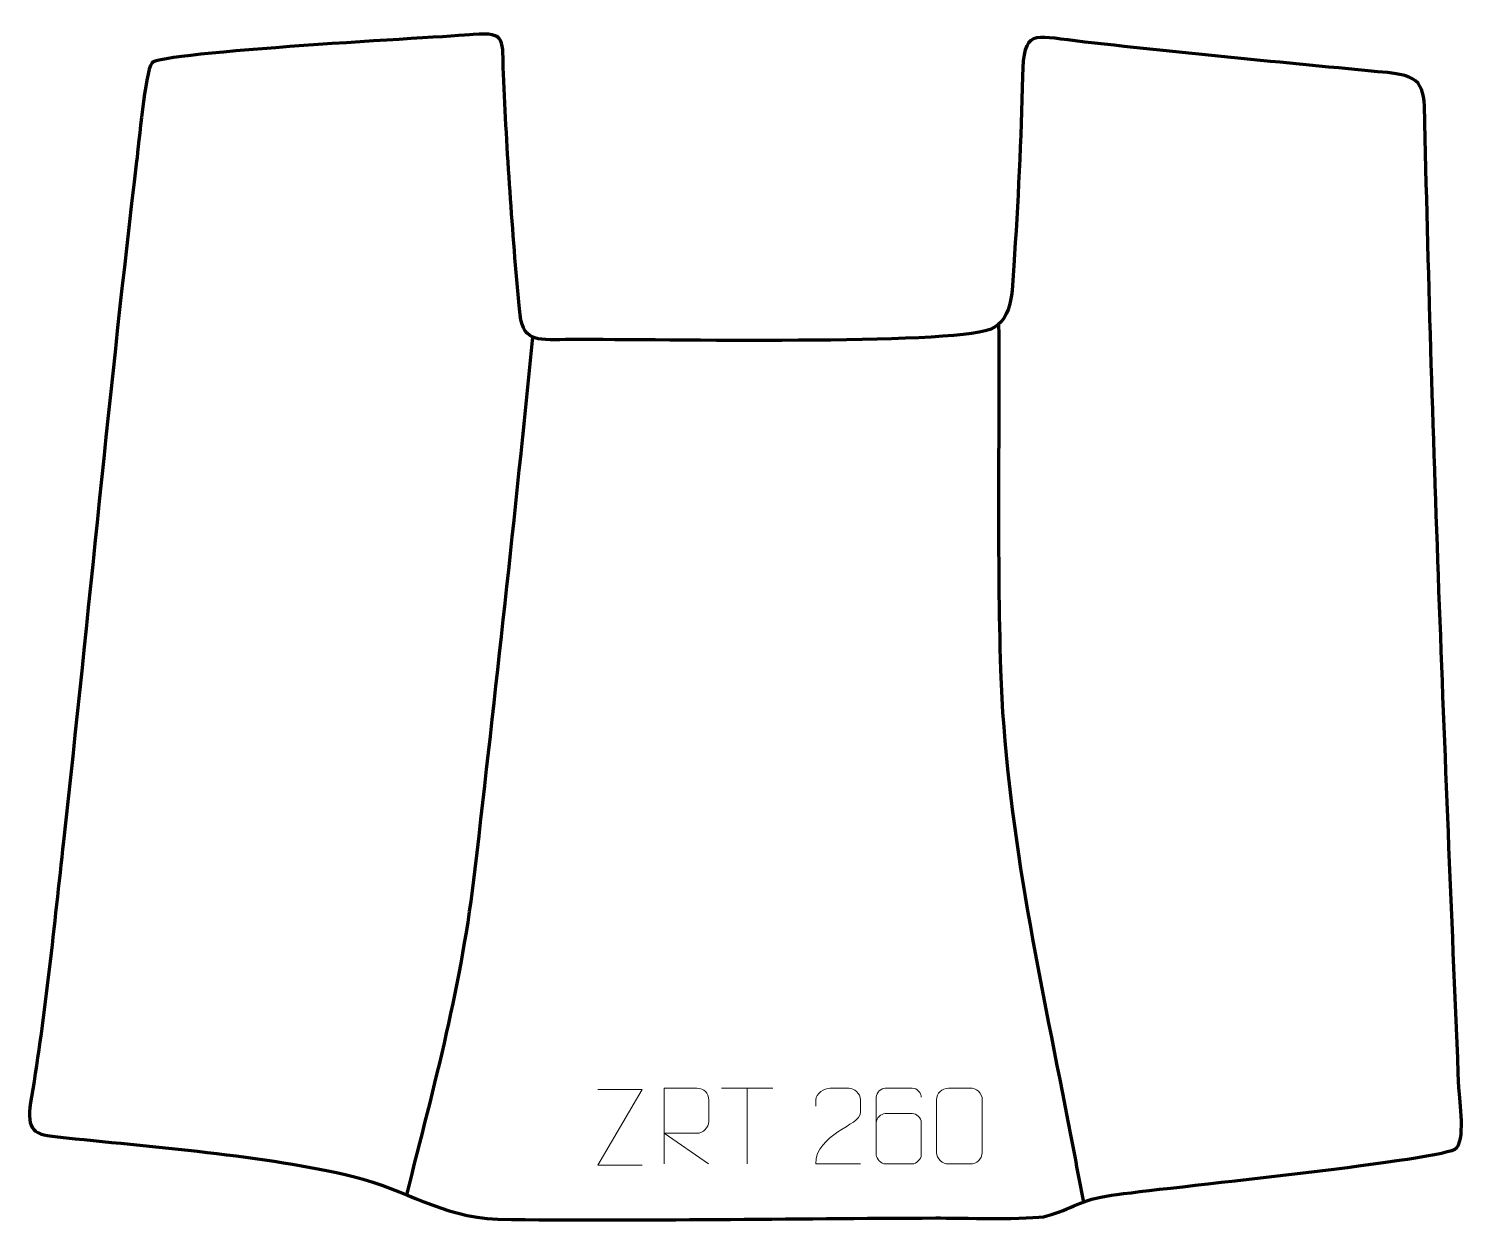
# Model space of a CAD drawing. Header units: millimetres. Extents: x -468 to 6, y 305 to 698.
import ezdxf

# ---------------------------------------------------------------- set-up
doc = ezdxf.new("R2010")
doc.units = ezdxf.units.MM
doc.header["$MEASUREMENT"] = 0
doc.layers.add('layer 2', color=7, linetype='Continuous')
doc.layers.add('layer 3', color=7, linetype='Continuous')

msp = doc.modelspace()

# ---------------------------------------------------------------- linework, layer by layer
at = {"layer": 'layer 2', "color": 142, "lineweight": 158}
for points, knots in [([(-148.5054, 600.7066), (-148.253, 562.9511), (-149.0462, 524.3703), (-147.862, 486.7392), (-147.862, 486.7392), (-146.2866, 436.6753), (-135.168, 386.9855), (-125.6738, 337.885), (-125.6738, 337.885), (-123.956, 329.0013), (-122.2448, 320.1168), (-120.5542, 311.2279)], [0, 0, 0, 0, 0.25, 0.25, 0.25, 0.25, 0.5, 0.5, 0.5, 0.5, 1, 1, 1, 1]), ([(-343.6884, 313.6327), (-334.3196, 350.6153), (-325.5152, 382.8431), (-321.0981, 421.0821), (-321.0981, 421.0821), (-314.3455, 479.5401), (-307.8768, 537.8849), (-302.0868, 596.4441)], [0, 0, 0, 0, 0.33333333, 0.33333333, 0.33333333, 0.33333333, 1, 1, 1, 1])]:
    msp.add_open_spline(points, degree=3, knots=knots, dxfattribs=at)
at = {"layer": 'layer 2', "color": 250, "lineweight": 9}
for points, knots in [([(-266.0587, 323.4401), (-266.0587, 323.4401), (-280.6777, 323.4401), (-280.6777, 323.4401), (-280.6777, 323.4401), (-280.6777, 323.4401), (-266.0344, 348.3975), (-266.0344, 348.3975), (-266.0344, 348.3975), (-266.0344, 348.3975), (-280.6777, 348.3975), (-280.6777, 348.3975)], [0, 0, 0, 0, 0.25, 0.25, 0.25, 0.25, 0.5, 0.5, 0.5, 0.5, 1, 1, 1, 1]), ([(-258.7739, 323.8267), (-258.7739, 323.8267), (-258.7739, 348.7802), (-258.7739, 348.7802), (-258.7739, 348.7802), (-255.1791, 348.7802), (-251.5836, 348.7802), (-247.9884, 348.7802), (-247.9884, 348.7802), (-245.6631, 348.7425), (-244.1058, 347.2525), (-244.1099, 344.8861), (-244.1099, 344.8861), (-244.1103, 342.8506), (-244.1103, 339.7912), (-244.1099, 337.7552), (-244.1099, 337.7552), (-244.1164, 335.8797), (-245.9287, 333.9379), (-247.9382, 333.9188), (-247.9382, 333.9188), (-247.9382, 333.9188), (-258.7739, 333.9188), (-258.7739, 333.9188), (-258.7739, 333.9188), (-258.7739, 333.9188), (-244.1192, 323.8267), (-244.1192, 323.8267)], [0, 0, 0, 0, 0.125, 0.125, 0.125, 0.125, 0.25, 0.25, 0.25, 0.25, 0.375, 0.375, 0.375, 0.375, 0.5, 0.5, 0.5, 0.5, 0.625, 0.625, 0.625, 0.625, 0.75, 0.75, 0.75, 0.75, 1, 1, 1, 1]), ([(-194.0704, 323.8163), (-198.9848, 323.8166), (-203.8992, 323.8166), (-208.8133, 323.8163), (-208.8133, 323.8163), (-208.8133, 333.7486), (-194.1623, 336.3898), (-194.0704, 340.7001), (-194.0704, 340.7001), (-194.0707, 342.1242), (-194.0707, 343.5479), (-194.0704, 344.9712), (-194.0704, 344.9712), (-194.0873, 347.0483), (-196.2101, 348.7731), (-197.8811, 348.7904), (-197.8811, 348.7904), (-199.9543, 348.79), (-202.0272, 348.79), (-204.0996, 348.7904), (-204.0996, 348.7904), (-205.9217, 348.8069), (-208.7464, 347.0148), (-208.8133, 344.9212), (-208.8133, 344.9212), (-208.8133, 344.9212), (-208.8133, 342.8664), (-208.8133, 342.8664)], [0, 0, 0, 0, 0.125, 0.125, 0.125, 0.125, 0.25, 0.25, 0.25, 0.25, 0.375, 0.375, 0.375, 0.375, 0.5, 0.5, 0.5, 0.5, 0.625, 0.625, 0.625, 0.625, 0.75, 0.75, 0.75, 0.75, 1, 1, 1, 1]), ([(-174.0119, 345.8441), (-174.036, 347.1836), (-175.3922, 348.8368), (-176.9641, 348.8025), (-176.9641, 348.8025), (-179.9489, 348.8022), (-182.9341, 348.8022), (-185.9195, 348.8025), (-185.9195, 348.8025), (-187.1386, 348.8174), (-188.8668, 347.3798), (-188.8718, 345.8441), (-188.8718, 345.8441), (-188.8715, 339.4836), (-188.8715, 333.1228), (-188.8718, 326.7621), (-188.8718, 326.7621), (-188.8671, 325.5992), (-187.1386, 323.8281), (-185.9195, 323.8037), (-185.9195, 323.8037), (-182.9341, 323.804), (-179.9489, 323.804), (-176.9641, 323.8037), (-176.9641, 323.8037), (-175.686, 323.8475), (-174.0163, 325.462), (-174.0119, 326.7621), (-174.0119, 326.7621), (-174.0119, 330.3454), (-174.0119, 333.9285), (-174.0119, 337.5112), (-174.0119, 337.5112), (-174.0504, 338.9894), (-175.6331, 340.4223), (-176.9641, 340.4203), (-176.9641, 340.4203), (-179.9489, 340.4206), (-182.9341, 340.4206), (-185.9195, 340.4203), (-185.9195, 340.4203), (-187.249, 340.4253), (-188.892, 338.918), (-188.8503, 337.4895)], [0, 0, 0, 0, 0.08333333, 0.08333333, 0.08333333, 0.08333333, 0.16666667, 0.16666667, 0.16666667, 0.16666667, 0.25, 0.25, 0.25, 0.25, 0.33333333, 0.33333333, 0.33333333, 0.33333333, 0.41666667, 0.41666667, 0.41666667, 0.41666667, 0.5, 0.5, 0.5, 0.5, 0.58333333, 0.58333333, 0.58333333, 0.58333333, 0.66666667, 0.66666667, 0.66666667, 0.66666667, 0.75, 0.75, 0.75, 0.75, 0.83333333, 0.83333333, 0.83333333, 0.83333333, 1, 1, 1, 1]), ([(-165.0225, 348.8027), (-162.6564, 348.8027), (-160.2899, 348.8027), (-157.9234, 348.8027), (-157.9234, 348.8027), (-155.9429, 348.8383), (-153.9169, 347.344), (-153.8898, 344.9019), (-153.8898, 344.9019), (-153.8902, 339.1445), (-153.8902, 333.3867), (-153.8898, 327.6285), (-153.8898, 327.6285), (-154.0319, 325.3009), (-155.7383, 323.8186), (-157.9234, 323.8078), (-157.9234, 323.8078), (-160.2958, 323.8082), (-162.6682, 323.8082), (-165.0402, 323.8078), (-165.0402, 323.8078), (-166.9987, 323.7022), (-169.0051, 325.5901), (-168.9937, 327.6111), (-168.9937, 327.6111), (-168.9933, 333.3917), (-168.9933, 339.172), (-168.9937, 344.9518), (-168.9937, 344.9518), (-168.9894, 347.0938), (-167.2123, 348.8163), (-165.0225, 348.8027)], [0, 0, 0, 0, 0.11111111, 0.11111111, 0.11111111, 0.11111111, 0.22222222, 0.22222222, 0.22222222, 0.22222222, 0.33333333, 0.33333333, 0.33333333, 0.33333333, 0.44444444, 0.44444444, 0.44444444, 0.44444444, 0.55555556, 0.55555556, 0.55555556, 0.55555556, 0.66666667, 0.66666667, 0.66666667, 0.66666667, 0.77777778, 0.77777778, 0.77777778, 0.77777778, 1, 1, 1, 1])]:
    msp.add_open_spline(points, degree=3, knots=knots, dxfattribs=at)
for points in [[(-239.9354, 348.7567), (-239.9354, 348.7567), (-222.9482, 348.7567), (-222.9482, 348.7567)], [(-231.4416, 323.8267), (-231.4416, 323.8267), (-231.4416, 348.7802), (-231.4416, 348.7802)]]:
    msp.add_open_spline(points, degree=3, dxfattribs=at)
at = {"layer": 'layer 3', "color": 242, "lineweight": 158}
msp.add_open_spline([(-321.7916, 696.2031), (-310.4855, 697.1889), (-312.2218, 694.2501), (-311.7762, 683.2449), (-311.7762, 683.2449), (-310.6874, 657.6771), (-308.8369, 631.2387), (-306.5483, 605.7434), (-306.5483, 605.7434), (-305.5673, 594.8149), (-301.4065, 595.5633), (-291.3226, 595.6302), (-291.3226, 595.6302), (-266.0596, 595.856), (-172.4318, 593.7809), (-152.9197, 598.4791), (-152.9197, 598.4791), (-143.5692, 600.7306), (-144.0506, 611.8492), (-143.5064, 619.9458), (-143.5064, 619.9458), (-142.1574, 640.3751), (-141.0455, 662.0593), (-140.6363, 682.5073), (-140.6363, 682.5073), (-140.3235, 698.139), (-137.0029, 695.7376), (-123.2674, 694.1289), (-123.2674, 694.1289), (-88.9049, 690.1453), (-54.6656, 686.9664), (-20.2468, 683.6764), (-20.2468, 683.6764), (-7.9552, 682.5015), (-8.1971, 678.5851), (-7.9429, 666.9672), (-7.9429, 666.9672), (-5.6284, 561.2073), (-1.1363, 454.5127), (3.2732, 348.8001), (3.2732, 348.8001), (3.448, 344.6086), (5.685, 331.003), (1.9752, 328.6999), (1.9752, 328.6999), (-7.0823, 324.5209), (-94.6247, 315.9048), (-111.2582, 313.5131), (-111.2582, 313.5131), (-121.5421, 312.0344), (-124.195, 309.0119), (-132.6344, 306.6526), (-132.6344, 306.6526), (-137.3848, 305.3245), (-162.2865, 306.0127), (-169.1738, 305.9981), (-169.1738, 305.9981), (-217.1671, 305.8965), (-265.674, 304.9163), (-313.5871, 305.5638), (-313.5871, 305.5638), (-333.095, 306.5495), (-343.3569, 315.2808), (-361.3175, 319.687), (-361.3175, 319.687), (-389.9118, 326.702), (-428.6006, 329.4615), (-458.8033, 332.7378), (-458.8033, 332.7378), (-463.8814, 333.2886), (-466.0169, 333.9728), (-467.1387, 335.7863), (-467.1387, 335.7863), (-468.3136, 337.6855), (-468.2883, 340.8065), (-467.4207, 345.8903), (-467.4207, 345.8903), (-462.8223, 373.1385), (-459.9121, 402.6673), (-456.8663, 430.1912), (-456.8663, 430.1912), (-448.6028, 504.8649), (-441.6528, 579.9528), (-432.7358, 654.4971), (-432.7358, 654.4971), (-432.1031, 660.0103), (-429.9088, 683.696), (-427.7591, 686.8299), (-427.7591, 686.8299), (-425.2317, 690.5145), (-331.7549, 695.339), (-321.7916, 696.2031)], degree=3, knots=[0, 0, 0, 0, 0.04166667, 0.04166667, 0.04166667, 0.04166667, 0.08333333, 0.08333333, 0.08333333, 0.08333333, 0.125, 0.125, 0.125, 0.125, 0.16666667, 0.16666667, 0.16666667, 0.16666667, 0.20833333, 0.20833333, 0.20833333, 0.20833333, 0.25, 0.25, 0.25, 0.25, 0.29166667, 0.29166667, 0.29166667, 0.29166667, 0.33333333, 0.33333333, 0.33333333, 0.33333333, 0.375, 0.375, 0.375, 0.375, 0.41666667, 0.41666667, 0.41666667, 0.41666667, 0.45833333, 0.45833333, 0.45833333, 0.45833333, 0.5, 0.5, 0.5, 0.5, 0.54166667, 0.54166667, 0.54166667, 0.54166667, 0.58333333, 0.58333333, 0.58333333, 0.58333333, 0.625, 0.625, 0.625, 0.625, 0.66666667, 0.66666667, 0.66666667, 0.66666667, 0.70833333, 0.70833333, 0.70833333, 0.70833333, 0.75, 0.75, 0.75, 0.75, 0.79166667, 0.79166667, 0.79166667, 0.79166667, 0.83333333, 0.83333333, 0.83333333, 0.83333333, 0.875, 0.875, 0.875, 0.875, 0.91666667, 0.91666667, 0.91666667, 0.91666667, 1, 1, 1, 1], dxfattribs=at)

doc.saveas('drawing.dxf')
